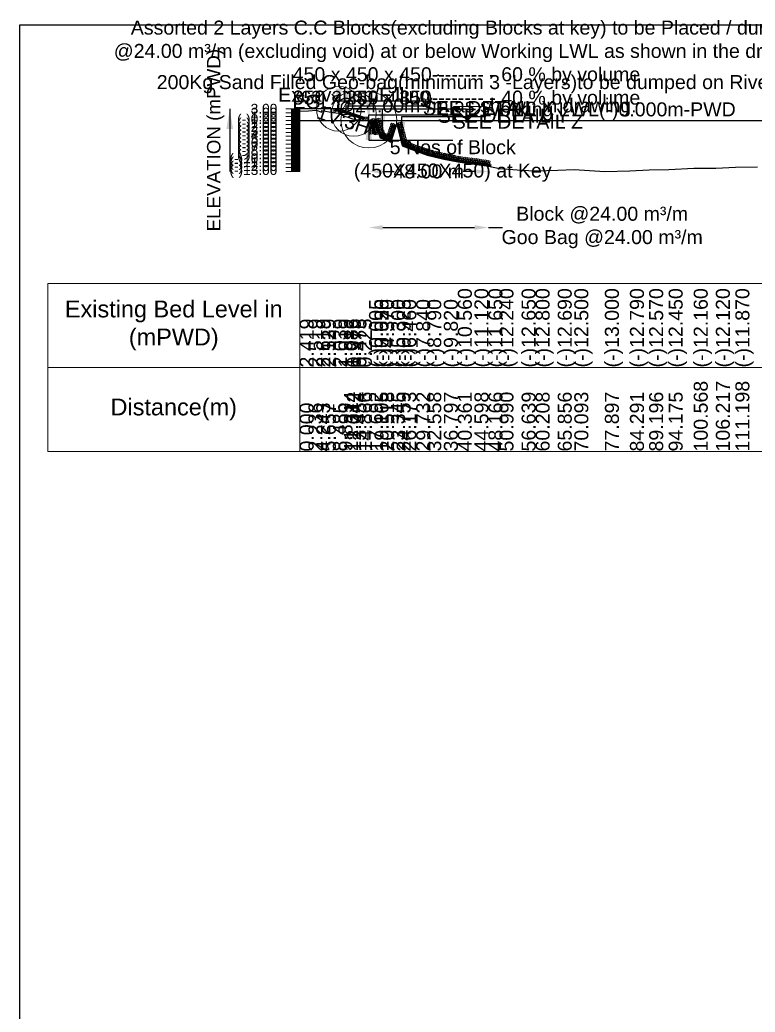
# Model space of a CAD drawing. Header units: inches. Extents: x 89000 to 845000, y -7071 to 18.
# Drawn here: x 190000 to 192628, y -3527 to 18 of the extents above; entities that cross this region are included whole.
import ezdxf

# ---------------------------------------------------------------- set-up
doc = ezdxf.new("R2010")
doc.units = ezdxf.units.IN
doc.header["$LTSCALE"] = 7
doc.header["$MEASUREMENT"] = 0
for name, color, linetype, lineweight in [('Cross section Data Border', 7, 'Continuous', 9), ('Cross Section Labels', 7, 'Continuous', 9), ('Existing_Bed_Level for Xsection', 7, 'Continuous', 25), ('Long Section Labels', 7, 'Continuous', 9)]:
    doc.layers.add(name, color=color, linetype=linetype, lineweight=lineweight)
doc.styles.get("Standard").update_dxf_attribs({"font": 'arial.ttf'})
doc.dimstyles.new('Appron Lebeling Style', dxfattribs={"dimtxt": 50, "dimasz": 50, "dimexe": 0.18, "dimexo": 0.0625, "dimgap": 0.09, "dimtad": 0, "dimtih": 1, "dimtoh": 1, "dimdec": 4, "dimzin": 0, "dimdsep": 46, "dimtxsty": 'Standard', "dimcen": 0.09, "dimse1": 1, "dimse2": 1, "dimadec": 0, "dimazin": 0, "dimtfac": 1, "dimtdec": 4, "dimtofl": 0, "dimtmove": 0, "dimatfit": 3, "dimfxl": 1, "dimtolj": 1, "dimtzin": 0, "dimarcsym": 0})
doc.dimstyles.get("Standard").update_dxf_attribs({"dimtxt": 0.18, "dimasz": 0.18, "dimexe": 0.18, "dimexo": 0.0625, "dimgap": 0.09, "dimtad": 0, "dimtih": 1, "dimtoh": 1, "dimdec": 4, "dimzin": 0, "dimdsep": 46, "dimtxsty": 'Standard', "dimcen": 0.09, "dimadec": 0, "dimazin": 0, "dimtfac": 1, "dimtdec": 4, "dimtofl": 0, "dimtmove": 0, "dimatfit": 3, "dimfxl": 1, "dimtolj": 1, "dimtzin": 0, "dimarcsym": 0})

# ---------------------------------------------------------------- blocks, each defined once
blk = doc.blocks.new('*D7')
at = {"layer": 'Cross Section Labels', "color": 0, "lineweight": -2, "transparency": 16777216}
for p, q in [((191296.8, -524), (191337.4, -524)), ((191625.1, -524), (191584.6, -524))]:
    blk.add_line(p, q, dxfattribs=at)
at = {"layer": 'Cross Section Labels', "color": 0, "transparency": 16777216}
for points in [[(191296.8, -515.7), (191296.8, -532.3), (191246.8, -524)], [(191625.1, -515.7), (191625.1, -532.3), (191675.1, -524)]]:
    blk.add_solid(points, dxfattribs=at)
at = {"layer": 'Defpoints', "color": 0, "transparency": 16777216}
for p in [(191246.8, -342), (191675.1, -505.3), (191675.1, -524)]:
    blk.add_point(p, dxfattribs=at)
at = {"layer": 'Cross Section Labels', "color": 0, "transparency": 16777216, "insert": (191461, -524), "char_height": 50, "attachment_point": 5}
blk.add_mtext('\\A1;48.00 m', dxfattribs=at)
blk = doc.blocks.new('*D8')
at = {"layer": 'Cross Section Labels', "color": 0, "lineweight": -2, "transparency": 16777216}
for p, q in [((191296.8, -724), (191625.1, -724)), ((191675.1, -724), (191725.1, -724))]:
    blk.add_line(p, q, dxfattribs=at)
at = {"layer": 'Cross Section Labels', "color": 0, "transparency": 16777216}
for points in [[(191296.8, -715.7), (191296.8, -732.3), (191246.8, -724)], [(191625.1, -715.7), (191625.1, -732.3), (191675.1, -724)]]:
    blk.add_solid(points, dxfattribs=at)
at = {"layer": 'Defpoints', "color": 0, "transparency": 16777216}
for p in [(191246.8, -342), (191675.1, -505.3), (191675.1, -724)]:
    blk.add_point(p, dxfattribs=at)
at = {"layer": 'Cross Section Labels', "color": 0, "transparency": 16777216, "insert": (192080.8, -724), "char_height": 50, "attachment_point": 5}
blk.add_mtext('\\A1;Block @24.00 m³/m ^JGoo Bag @24.00 m³/m ', dxfattribs=at)

msp = doc.modelspace()

# ---------------------------------------------------------------- linework, layer by layer
msp.add_lwpolyline([(190000, 0), (200000, 0), (200000, -7071), (190000, -7071)], close=True)
at = {"layer": 'Cross section Data Border'}
msp.add_lwpolyline([(190100, -924), (199122.19546, -924), (199122.19546, -1524), (190100, -1524)], close=True, dxfattribs=at)
for points in [[(191000, -924), (191000, -1524)], [(190100, -1224), (199122.19546, -1224)]]:
    msp.add_lwpolyline(points, dxfattribs=at)
at = {"layer": 'Cross Section Labels'}
msp.add_lwpolyline([(191600.02528, -342), (191650.02528, -292), (191550.02528, -292)], close=True, dxfattribs=at)
for centre, radius in [((191139.72528, -300), 80), ((191193.27528, -317.85), 80), ((191246.82528, -339.9), 100)]:
    msp.add_circle(centre, radius, dxfattribs=at)
at = {"layer": 'Existing_Bed_Level for Xsection'}
for points in [[(191246.82528, -300), (191000, -300)], [(191000, -308.134), (191031.30495, -306.734), (191059.39697, -305.334), (191079.19596, -312.054), (191079.19596, -306.594), (191118.79394, -313.454), (191138.59293, -315.134), (191158.39192, -326.796), (191168.58232, -328.35), (191188.35074, -335.35), (191208.12496, -338.85), (191247.68528, -342.07), (191267.46962, -391.7), (191267.46962, -342.35), (191287.25598, -403.18), (191326.83329, -416.2), (191346.62372, -354.95), (191366.41507, -432.44), (191416.24992, -451.76), (191455.80698, -465.06), (191515.15435, -479.48), (191565.05221, -489.84), (191624.37489, -497.68), (191674.3293, -505.1), (191713.86273, -513.36), (191792.94893, -519.1), (191842.91162, -521.2), (191921.98265, -519.66), (191981.29914, -517), (192090.56316, -524), (192180.07627, -521.06), (192248.74977, -517.98), (192318.45516, -516.3), (192407.95739, -512.24), (192487.03463, -511.68), (192556.7723, -508.18), (192635.84474, -507.2)], [(191231.07528, -330.45), (191140.37187, -300.21553), (191139.72528, -300), (191139.04371, -300), (191126.44371, -300)], [(191126.44371, -304.2), (191139.04371, -304.2), (191231.07528, -334.87719)], [(191126.44371, -305.6), (191138.81652, -305.6), (191229.11652, -335.7)], [(191126.44371, -307), (191138.58933, -307), (191227.92528, -336.77865)], [(191000, -342), (199022.19546, -342)]]:
    msp.add_lwpolyline(points, dxfattribs=at)
at = {"layer": 'Long Section Labels'}
for points in [[(191000, -300), (190950, -300)], [(191000, -314), (190950, -314)], [(191000, -303.5), (190970, -303.5)], [(191000, -307), (190970, -307)], [(191000, -310.5), (190970, -310.5)], [(191000, -317.5), (190970, -317.5)], [(191000, -524), (191000, -510), (191000, -496), (191000, -482), (191000, -468), (191000, -454), (191000, -440), (191000, -426), (191000, -412), (191000, -398), (191000, -384), (191000, -370), (191000, -356), (191000, -342), (191000, -328), (191000, -314), (191000, -300)], [(191000, -328), (190950, -328)], [(191000, -342), (190950, -342)], [(191000, -321), (190970, -321)], [(191000, -324.5), (190970, -324.5)], [(191000, -331.5), (190970, -331.5)], [(191000, -335), (190970, -335)], [(191000, -338.5), (190970, -338.5)], [(191000, -345.5), (190970, -345.5)], [(191000, -349), (190970, -349)], [(191000, -352.5), (190970, -352.5)], [(191000, -356), (190950, -356)], [(191000, -370), (190950, -370)], [(191000, -384), (190950, -384)], [(191000, -359.5), (190970, -359.5)], [(191000, -363), (190970, -363)], [(191000, -366.5), (190970, -366.5)], [(191000, -373.5), (190970, -373.5)], [(191000, -377), (190970, -377)], [(191000, -380.5), (190970, -380.5)], [(191000, -387.5), (190970, -387.5)], [(191000, -398), (190950, -398)], [(191000, -412), (190950, -412)], [(191000, -391), (190970, -391)], [(191000, -394.5), (190970, -394.5)], [(191000, -401.5), (190970, -401.5)], [(191000, -405), (190970, -405)], [(191000, -408.5), (190970, -408.5)], [(191000, -415.5), (190970, -415.5)], [(191000, -419), (190970, -419)], [(191000, -422.5), (190970, -422.5)], [(191000, -426), (190950, -426)], [(191000, -440), (190950, -440)], [(191000, -454), (190950, -454)], [(191000, -429.5), (190970, -429.5)], [(191000, -433), (190970, -433)], [(191000, -436.5), (190970, -436.5)], [(191000, -443.5), (190970, -443.5)], [(191000, -447), (190970, -447)], [(191000, -450.5), (190970, -450.5)], [(191000, -457.5), (190970, -457.5)], [(191000, -468), (190950, -468)], [(191000, -482), (190950, -482)], [(191000, -496), (190950, -496)], [(191000, -461), (190970, -461)], [(191000, -464.5), (190970, -464.5)], [(191000, -471.5), (190970, -471.5)], [(191000, -475), (190970, -475)], [(191000, -478.5), (190970, -478.5)], [(191000, -485.5), (190970, -485.5)], [(191000, -489), (190970, -489)], [(191000, -492.5), (190970, -492.5)], [(191000, -510), (190950, -510)], [(191000, -524), (190950, -524)], [(191000, -499.5), (190970, -499.5)], [(191000, -503), (190970, -503)], [(191000, -506.5), (190970, -506.5)], [(191000, -513.5), (190970, -513.5)], [(191000, -517), (190970, -517)], [(191000, -520.5), (190970, -520.5)]]:
    msp.add_lwpolyline(points, dxfattribs=at)
for points in [[(191126.44371, -300), (191122.24371, -300), (191122.24371, -306.3), (191126.44371, -306.3)], [(191126.44371, -306.3), (191122.24371, -306.3), (191122.24371, -312.6), (191126.44371, -312.6)], [(191132.74371, -300), (191126.44371, -300), (191126.44371, -304.2), (191132.74371, -304.2)], [(191139.04371, -300), (191132.74371, -300), (191132.74371, -304.2), (191139.04371, -304.2)], [(191146.34857, -302.20777), (191140.37187, -300.21553), (191139.04371, -304.2), (191145.02042, -306.19223)], [(191152.32528, -304.2), (191146.34857, -302.20777), (191145.02042, -306.19223), (191150.99712, -308.18447)], [(191158.30198, -306.19223), (191152.32528, -304.2), (191150.99712, -308.18447), (191156.97383, -310.1767)], [(191164.27869, -308.18447), (191158.30198, -306.19223), (191156.97383, -310.1767), (191162.95053, -312.16894)], [(191170.25539, -310.1767), (191164.27869, -308.18447), (191162.95053, -312.16894), (191168.92723, -314.16117)], [(191176.2321, -312.16894), (191170.25539, -310.1767), (191168.92723, -314.16117), (191174.90394, -316.15341)], [(191182.2088, -314.16117), (191176.2321, -312.16894), (191174.90394, -316.15341), (191180.88064, -318.14564)], [(191188.18551, -316.15341), (191182.2088, -314.16117), (191180.88064, -318.14564), (191186.85735, -320.13788)], [(191194.16221, -318.14564), (191188.18551, -316.15341), (191186.85735, -320.13788), (191192.83405, -322.13011)], [(191200.13892, -320.13788), (191194.16221, -318.14564), (191192.83405, -322.13011), (191198.81076, -324.12235)], [(191206.11562, -322.13011), (191200.13892, -320.13788), (191198.81076, -324.12235), (191204.78746, -326.11458)], [(191212.09232, -324.12235), (191206.11562, -322.13011), (191204.78746, -326.11458), (191210.76417, -328.10682)], [(191218.06903, -326.11458), (191212.09232, -324.12235), (191210.76417, -328.10682), (191216.74087, -330.09905)], [(191224.04573, -328.10682), (191218.06903, -326.11458), (191216.74087, -330.09905), (191222.71758, -332.09129)], [(191230.02244, -330.09905), (191224.04573, -328.10682), (191222.71758, -332.09129), (191228.69428, -334.08352)], [(191234.22528, -335.7), (191227.92528, -335.7), (191227.92528, -342), (191234.22528, -342)], [(191237.37528, -329.4), (191231.07528, -329.4), (191231.07528, -335.7), (191237.37528, -335.7)], [(191240.52528, -335.7), (191234.22528, -335.7), (191234.22528, -342), (191240.52528, -342)], [(191243.67528, -329.4), (191237.37528, -329.4), (191237.37528, -335.7), (191243.67528, -335.7)], [(191246.82528, -335.7), (191240.52528, -335.7), (191240.52528, -342), (191246.82528, -342)], [(191249.72407, -344.03862), (191246.57734, -349.49646), (191252.03518, -352.64319), (191255.18191, -347.18535)], [(191249.72407, -350.33862), (191246.57734, -355.79646), (191252.03518, -358.94319), (191255.18191, -353.48535)], [(191253.32123, -346.11429), (191254.95301, -352.1993), (191261.03802, -350.56752), (191259.40624, -344.48251)], [(191253.32123, -352.41429), (191254.95301, -358.4993), (191261.03802, -356.86752), (191259.40624, -350.78251)], [(191262.49935, -341.02376), (191258.7303, -335.97557), (191253.6821, -339.74462), (191257.45115, -344.79281)], [(191264.83223, -346.87591), (191261.06318, -341.82772), (191256.01498, -345.59677), (191259.78404, -350.64496)], [(191267.16511, -352.72806), (191263.39606, -347.67987), (191258.34787, -351.44892), (191262.11692, -356.49711)], [(191266.60942, -341.61986), (191267.51142, -335.38476), (191261.27633, -334.48276), (191260.37432, -340.71785)], [(191269.49799, -358.58021), (191265.72894, -353.53202), (191260.68075, -357.30107), (191264.4498, -362.34926)], [(191268.9423, -347.47201), (191269.84431, -341.23691), (191263.60921, -340.33491), (191262.70721, -346.57)], [(191271.27518, -353.32416), (191272.17719, -347.08906), (191265.9421, -346.18706), (191265.04009, -352.42215)], [(191273.60806, -359.17631), (191274.51007, -352.94121), (191268.27498, -352.03921), (191267.37297, -358.2743)], [(191281.7085, -340.38496), (191278.27452, -335.10312), (191272.99268, -338.53709), (191276.42666, -343.81893)], [(191283.65722, -346.37599), (191280.22324, -341.09415), (191274.9414, -344.52812), (191278.37538, -349.80996)], [(191285.60594, -352.36702), (191282.17196, -347.08518), (191276.89013, -350.51916), (191280.3241, -355.801)], [(191287.55466, -358.35806), (191284.12069, -353.07622), (191278.83885, -356.51019), (191282.27282, -361.79203)], [(191285.7713, -341.24616), (191287.07548, -335.08263), (191280.91195, -333.77844), (191279.60777, -339.94197)], [(191287.72002, -347.23719), (191289.0242, -341.07366), (191282.86067, -339.76948), (191281.55649, -345.93301)], [(191289.66874, -353.22823), (191290.97292, -347.0647), (191284.80939, -345.76051), (191283.50521, -351.92404)], [(191291.61746, -359.21926), (191292.92164, -353.05573), (191286.75811, -351.75155), (191285.45393, -357.91508)], [(191328.09397, -351.0977), (191324.67035, -356.38625), (191329.9589, -359.80988), (191333.38253, -354.52132)], [(191335.24447, -352.9416), (191330.5721, -357.16758), (191334.79809, -361.83995), (191339.47045, -357.61396)], [(191358.87945, -356.68357), (191360.5777, -350.61679), (191354.51091, -348.91853), (191352.81266, -354.98532)], [(191365.9114, -354.42943), (191365.98662, -348.12988), (191359.68707, -348.05466), (191359.61185, -354.35421)], [(191367.47041, -360.53349), (191367.54563, -354.23394), (191361.24608, -354.15871), (191361.17085, -360.45826)], [(191249.72407, -356.63862), (191246.57734, -362.09646), (191252.03518, -365.24319), (191255.18191, -359.78535)], [(191249.72407, -362.93862), (191246.57734, -368.39646), (191252.03518, -371.54319), (191255.18191, -366.08535)], [(191249.72407, -369.23862), (191246.57734, -374.69646), (191252.03518, -377.84319), (191255.18191, -372.38535)], [(191249.72407, -375.53862), (191246.57734, -380.99646), (191252.03518, -384.14319), (191255.18191, -378.68535)], [(191249.72407, -381.83862), (191246.57734, -387.29646), (191252.03518, -390.44319), (191255.18191, -384.98535)], [(191253.32123, -358.71429), (191254.95301, -364.7993), (191261.03802, -363.16752), (191259.40624, -357.08251)], [(191253.32123, -365.01429), (191254.95301, -371.0993), (191261.03802, -369.46752), (191259.40624, -363.38251)], [(191253.32123, -371.31429), (191254.95301, -377.3993), (191261.03802, -375.76752), (191259.40624, -369.68251)], [(191253.32123, -377.61429), (191254.95301, -383.6993), (191261.03802, -382.06752), (191259.40624, -375.98251)], [(191253.32123, -383.91429), (191254.95301, -389.9993), (191261.03802, -388.36752), (191259.40624, -382.28251)], [(191271.83087, -364.43236), (191268.06182, -359.38417), (191263.01363, -363.15322), (191266.78268, -368.20141)], [(191274.16376, -370.28451), (191270.3947, -365.23632), (191265.34651, -369.00537), (191269.11556, -374.05356)], [(191276.49664, -376.13666), (191272.72759, -371.08847), (191267.67939, -374.85752), (191271.44845, -379.90571)], [(191275.94095, -365.02846), (191276.84295, -358.79336), (191270.60786, -357.89136), (191269.70585, -364.12645)], [(191278.82952, -381.98881), (191275.06047, -376.94062), (191270.01228, -380.70967), (191273.78133, -385.75786)], [(191278.27383, -370.88061), (191279.17583, -364.64551), (191272.94074, -363.74351), (191272.03873, -369.9786)], [(191281.1624, -387.84096), (191277.39335, -382.79277), (191272.34516, -386.56182), (191276.11421, -391.61001)], [(191280.60671, -376.73276), (191281.50872, -370.49766), (191275.27362, -369.59566), (191274.37162, -375.83075)], [(191282.93959, -382.58491), (191283.8416, -376.34981), (191277.60651, -375.44781), (191276.7045, -381.6829)], [(191285.27247, -388.43706), (191286.17448, -382.20196), (191279.93939, -381.29996), (191279.03738, -387.53505)], [(191289.50338, -364.34909), (191286.06941, -359.06725), (191280.78757, -362.50123), (191284.22154, -367.78306)], [(191291.4521, -370.34012), (191288.01813, -365.05829), (191282.73629, -368.49226), (191286.17026, -373.7741)], [(191293.40083, -376.33116), (191289.96685, -371.04932), (191284.68501, -374.48329), (191288.11899, -379.76513)], [(191295.34955, -382.32219), (191291.91557, -377.04035), (191286.63373, -380.47433), (191290.06771, -385.75617)], [(191293.56618, -365.21029), (191294.87037, -359.04676), (191288.70684, -357.74258), (191287.40265, -363.90611)], [(191297.29827, -388.31322), (191293.86429, -383.03139), (191288.58246, -386.46536), (191292.01643, -391.7472)], [(191295.5149, -371.20133), (191296.81909, -365.0378), (191290.65556, -363.73361), (191289.35137, -369.89714)], [(191297.31876, -397.11418), (191298.62294, -390.95065), (191292.45941, -389.64647), (191291.15523, -395.81)], [(191297.46363, -377.19236), (191298.76781, -371.02883), (191292.60428, -369.72465), (191291.3001, -375.88818)], [(191299.41235, -383.18339), (191300.71653, -377.01986), (191294.553, -375.71568), (191293.24882, -381.87921)], [(191302.16078, -388.27465), (191296.89045, -384.82302), (191293.43883, -390.09334), (191298.70915, -393.54497)], [(191302.24229, -388.421), (191301.91183, -382.12967), (191295.6205, -382.46014), (191295.95096, -388.75147)], [(191304.19101, -394.41204), (191303.86055, -388.12071), (191297.56922, -388.45117), (191297.89969, -394.7425)], [(191308.14526, -390.2434), (191302.87494, -386.79178), (191299.42331, -392.0621), (191304.69363, -395.51372)], [(191314.12974, -392.21215), (191308.85942, -388.76053), (191305.40779, -394.03085), (191310.67811, -397.48247)], [(191316.47206, -387.06673), (191313.04843, -392.35528), (191318.33699, -395.77891), (191321.76061, -390.49035)], [(191318.40904, -381.07189), (191314.98542, -386.36044), (191320.27397, -389.78407), (191323.6976, -384.49551)], [(191320.34603, -375.07705), (191316.92241, -380.36561), (191322.21096, -383.78923), (191325.63458, -378.50068)], [(191322.28302, -369.08221), (191318.85939, -374.37077), (191324.14794, -377.79439), (191327.57157, -372.50584)], [(191323.62255, -388.91063), (191318.95018, -393.13661), (191323.17617, -397.80898), (191327.84854, -393.58299)], [(191324.22, -363.08738), (191320.79638, -368.37593), (191326.08493, -371.79955), (191329.50855, -366.511)], [(191325.55954, -382.91579), (191320.88717, -387.14177), (191325.11316, -391.81414), (191329.78552, -387.58816)], [(191326.15699, -357.09254), (191322.73336, -362.38109), (191328.02192, -365.80472), (191331.44554, -360.51616)], [(191327.49652, -376.92095), (191322.82415, -381.14694), (191327.05014, -385.81931), (191331.72251, -381.59332)], [(191329.43351, -370.92611), (191324.76114, -375.1521), (191328.98713, -379.82447), (191333.6595, -375.59848)], [(191331.37049, -364.93127), (191326.69813, -369.15726), (191330.92411, -373.82963), (191335.59648, -369.60364)], [(191333.30748, -358.93643), (191328.63511, -363.16242), (191332.8611, -367.83479), (191337.53347, -363.6088)], [(191360.43845, -362.78763), (191362.13671, -356.72084), (191356.06992, -355.02259), (191354.37166, -361.08937)], [(191361.99746, -368.89169), (191363.69572, -362.8249), (191357.62893, -361.12664), (191355.93067, -367.19343)], [(191363.55647, -374.99574), (191365.25472, -368.92895), (191359.18793, -367.2307), (191357.48968, -373.29749)], [(191365.11548, -381.0998), (191366.81373, -375.03301), (191360.74694, -373.33475), (191359.04869, -379.40154)], [(191366.67448, -387.20385), (191368.37274, -381.13706), (191362.30595, -379.43881), (191360.60769, -385.5056)], [(191368.23349, -393.30791), (191369.93175, -387.24112), (191363.86496, -385.54286), (191362.1667, -391.60965)], [(191369.02941, -366.63754), (191369.10464, -360.33799), (191362.80509, -360.26277), (191362.72986, -366.56232)], [(191370.58842, -372.7416), (191370.66364, -366.44205), (191364.36409, -366.36682), (191364.28887, -372.66638)], [(191372.14743, -378.84565), (191372.22265, -372.5461), (191365.9231, -372.47088), (191365.84788, -378.77043)], [(191373.70644, -384.94971), (191373.78166, -378.65016), (191367.48211, -378.57494), (191367.40689, -384.87449)], [(191375.26544, -391.05377), (191375.34067, -384.75421), (191369.04112, -384.67899), (191368.96589, -390.97854)], [(191300.27898, -395.41526), (191296.07783, -390.72054), (191291.38312, -394.92169), (191295.58427, -399.61641)], [(191299.26748, -403.10522), (191300.57166, -396.94169), (191294.40813, -395.6375), (191293.10395, -401.80103)], [(191306.26346, -397.38401), (191302.06232, -392.6893), (191297.3676, -396.89045), (191301.56875, -401.58516)], [(191306.13974, -400.40307), (191305.80927, -394.11174), (191299.51794, -394.44221), (191299.84841, -400.73353)], [(191312.24794, -399.35277), (191308.0468, -394.65805), (191303.35208, -398.8592), (191307.55323, -403.55391)], [(191310.6611, -405.05124), (191307.23748, -410.3398), (191312.52603, -413.76342), (191315.94965, -408.47487)], [(191312.59809, -399.05641), (191309.17446, -404.34496), (191314.46301, -407.76858), (191317.88664, -402.48003)], [(191318.23242, -401.32152), (191314.03128, -396.6268), (191309.33656, -400.82795), (191313.53771, -405.52267)], [(191314.53507, -393.06157), (191311.11145, -398.35012), (191316.4, -401.77374), (191319.82362, -396.48519)], [(191320.11422, -394.18091), (191314.8439, -390.72928), (191311.39227, -395.9996), (191316.66259, -399.45123)], [(191317.81159, -406.89514), (191313.13922, -411.12113), (191317.36521, -415.7935), (191322.03758, -411.56751)], [(191319.74858, -400.9003), (191315.07621, -405.12629), (191319.3022, -409.79866), (191323.97457, -405.57267)], [(191324.21691, -403.29027), (191320.01576, -398.59556), (191315.32104, -402.7967), (191319.52219, -407.49142)], [(191321.68556, -394.90546), (191317.0132, -399.13145), (191321.23918, -403.80382), (191325.91155, -399.57783)], [(191326.0987, -396.14966), (191320.82838, -392.69803), (191317.37675, -397.96836), (191322.64708, -401.41998)], [(191330.20139, -405.25902), (191326.00024, -400.56431), (191321.30552, -404.76546), (191325.50667, -409.46017)], [(191332.08318, -398.11841), (191326.81286, -394.66679), (191323.36123, -399.93711), (191328.63156, -403.38873)], [(191369.7925, -399.41196), (191371.49075, -393.34517), (191365.42397, -391.64692), (191363.72571, -397.71371)], [(191371.35151, -405.51602), (191373.04976, -399.44923), (191366.98297, -397.75098), (191365.28472, -403.81776)], [(191372.91051, -411.62008), (191374.60877, -405.55329), (191368.54198, -403.85503), (191366.84373, -409.92182)], [(191376.73863, -424.16667), (191372.78726, -419.25987), (191367.88046, -423.21124), (191371.83183, -428.11804)], [(191374.46952, -417.72413), (191376.16778, -411.65734), (191370.10099, -409.95909), (191368.40273, -416.02588)], [(191376.02853, -423.82819), (191377.72678, -417.7614), (191371.66, -416.06314), (191369.96174, -422.12993)], [(191378.98914, -417.13356), (191373.90541, -413.41258), (191370.18443, -418.49631), (191375.26817, -422.21729)], [(191376.82445, -397.15782), (191376.89968, -390.85827), (191370.60012, -390.78305), (191370.5249, -397.0826)], [(191377.58754, -429.93224), (191379.28579, -423.86545), (191373.219, -422.1672), (191371.52075, -428.23399)], [(191378.38346, -403.26188), (191378.45868, -396.96233), (191372.15913, -396.8871), (191372.08391, -403.18665)], [(191379.94247, -409.36593), (191380.01769, -403.06638), (191373.71814, -402.99116), (191373.64292, -409.29071)], [(191382.61265, -426.44392), (191378.66128, -421.53712), (191373.75448, -425.48849), (191377.70586, -430.39529)], [(191381.50147, -415.46999), (191381.5767, -409.17044), (191375.27715, -409.09521), (191375.20192, -415.39476)], [(191384.86317, -419.4108), (191379.77944, -415.68982), (191376.05846, -420.77355), (191381.14219, -424.49453)], [(191383.06048, -421.57404), (191383.13571, -415.27449), (191376.83615, -415.19927), (191376.76093, -421.49882)], [(191384.61949, -427.6781), (191384.69471, -421.37855), (191378.39516, -421.30332), (191378.31994, -427.60288)], [(191388.48668, -428.72116), (191384.53531, -423.81436), (191379.62851, -427.76573), (191383.57988, -432.67253)], [(191390.73719, -421.68805), (191385.65346, -417.96707), (191381.93248, -423.0508), (191387.01621, -426.77178)], [(191396.61122, -423.96529), (191391.52748, -420.24431), (191387.80651, -425.32804), (191392.89024, -429.04902)], [(191402.48524, -426.24253), (191397.40151, -422.52156), (191393.68053, -427.60529), (191398.76426, -431.32627)], [(191408.35926, -428.51978), (191403.27553, -424.7988), (191399.55455, -429.88253), (191404.63829, -433.60351)], [(191394.3607, -430.9984), (191390.40933, -426.09161), (191385.50253, -430.04298), (191389.4539, -434.94978)], [(191400.23473, -433.27565), (191396.28335, -428.36885), (191391.37656, -432.32022), (191395.32793, -437.22702)], [(191406.10875, -435.55289), (191402.15738, -430.64609), (191397.25058, -434.59747), (191401.20195, -439.50426)], [(191411.98277, -437.83014), (191408.0314, -432.92334), (191403.1246, -436.87471), (191407.07598, -441.78151)], [(191414.23329, -430.79702), (191409.14956, -427.07604), (191405.42858, -432.15978), (191410.51231, -435.88075)], [(191417.8568, -440.10738), (191413.90543, -435.20058), (191408.99863, -439.15195), (191412.95, -444.05875)], [(191420.10731, -433.07427), (191415.02358, -429.35329), (191411.3026, -434.43702), (191416.38633, -438.158)], [(191423.73082, -442.38463), (191419.77945, -437.47783), (191414.87265, -441.4292), (191418.82402, -446.336)], [(191425.98134, -435.35151), (191420.89761, -431.63053), (191417.17663, -436.71426), (191422.26036, -440.43524)], [(191429.26823, -444.06188), (191425.09781, -439.33985), (191420.37578, -443.51028), (191424.5462, -448.23231)], [(191431.19658, -436.9337), (191425.94889, -433.44776), (191422.46295, -438.69545), (191427.71064, -442.18139)], [(191435.23974, -446.06964), (191431.06931, -441.34761), (191426.34729, -445.51804), (191430.51771, -450.24007)], [(191437.16809, -438.94146), (191431.9204, -435.45552), (191428.43446, -440.70321), (191433.68215, -444.18915)], [(191441.21125, -448.0774), (191437.04082, -443.35537), (191432.31879, -447.5258), (191436.48922, -452.24783)], [(191443.13959, -440.94922), (191437.89191, -437.46328), (191434.40597, -442.71097), (191439.65365, -446.19691)], [(191447.18276, -450.08516), (191443.01233, -445.36313), (191438.2903, -449.53356), (191442.46073, -454.25559)], [(191449.1111, -442.95698), (191443.86341, -439.47104), (191440.37747, -444.71873), (191445.62516, -448.20466)], [(191453.15426, -452.09292), (191448.98384, -447.37089), (191444.26181, -451.54132), (191448.43223, -456.26335)], [(191455.08261, -444.96474), (191449.83492, -441.4788), (191446.34898, -446.72648), (191451.59667, -450.21242)], [(191459.12577, -454.10068), (191454.95534, -449.37865), (191450.23332, -453.54908), (191454.40374, -458.2711)], [(191461.05412, -446.9725), (191455.80643, -443.48656), (191452.32049, -448.73424), (191457.56818, -452.22018)], [(191464.29414, -455.34361), (191459.73356, -450.99721), (191455.38716, -455.55778), (191459.94774, -459.90418)], [(191465.60314, -448.07615), (191460.07545, -445.05379), (191457.0531, -450.58148), (191462.58079, -453.60384)], [(191470.41602, -456.83108), (191465.85544, -452.48468), (191461.50905, -457.04525), (191466.06962, -461.39165)], [(191471.72503, -449.56362), (191466.19733, -446.54126), (191463.17498, -452.06895), (191468.70267, -455.09131)], [(191476.5379, -458.31855), (191471.97733, -453.97215), (191467.63093, -458.53272), (191472.1915, -462.87912)], [(191477.84691, -451.05109), (191472.31922, -448.02873), (191469.29686, -453.55642), (191474.82455, -456.57878)], [(191482.65978, -459.80602), (191478.09921, -455.45962), (191473.75281, -460.0202), (191478.31338, -464.36659)], [(191483.96879, -452.53856), (191478.4411, -449.5162), (191475.41874, -455.0439), (191480.94643, -458.06625)], [(191488.78166, -461.29349), (191484.22109, -456.9471), (191479.87469, -461.50767), (191484.43526, -465.85407)], [(191490.09067, -454.02603), (191484.56298, -451.00368), (191481.54062, -456.53137), (191487.06831, -459.55372)], [(191494.90354, -462.78097), (191490.34297, -458.43457), (191485.99657, -462.99514), (191490.55714, -467.34154)], [(191496.21255, -455.5135), (191490.68486, -452.49115), (191487.6625, -458.01884), (191493.19019, -461.04119)], [(191501.02542, -464.26844), (191496.46485, -459.92204), (191492.11845, -464.48261), (191496.67902, -468.82901)], [(191502.33443, -457.00098), (191496.80674, -453.97862), (191493.78438, -459.50631), (191499.31208, -462.52867)], [(191508.45631, -458.48845), (191502.92862, -455.46609), (191499.90627, -460.99378), (191505.43396, -464.01614)], [(191514.57819, -459.97592), (191509.0505, -456.95356), (191506.02815, -462.48125), (191511.55584, -465.50361)], [(191520.70007, -461.46339), (191515.17238, -458.44103), (191512.15003, -463.96873), (191517.67772, -466.99108)], [(191526.25939, -462.56777), (191520.63317, -459.73305), (191517.79845, -465.35927), (191523.42467, -468.19399)], [(191507.1473, -465.75591), (191502.58673, -461.40951), (191498.24033, -465.97008), (191502.8009, -470.31648)], [(191513.26918, -467.24338), (191508.70861, -462.89698), (191504.36221, -467.45755), (191508.92279, -471.80395)], [(191519.39107, -468.73085), (191514.83049, -464.38445), (191510.48409, -468.94503), (191515.04467, -473.29142)], [(191525.19557, -469.87515), (191520.49138, -465.68461), (191516.30084, -470.38879), (191521.00502, -474.57933)], [(191531.36401, -471.15587), (191526.65983, -466.96533), (191522.46929, -471.66951), (191527.17347, -475.86005)], [(191532.42784, -463.84849), (191526.80162, -461.01377), (191523.9669, -466.63999), (191529.59312, -469.47471)], [(191537.53246, -472.43659), (191532.82828, -468.24604), (191528.63774, -472.95023), (191533.34192, -477.14077)], [(191538.59629, -465.12921), (191532.97007, -462.29449), (191530.13535, -467.92071), (191535.76157, -470.75543)], [(191543.70091, -473.71731), (191538.99673, -469.52676), (191534.80618, -474.23095), (191539.51037, -478.42149)], [(191544.76474, -466.40993), (191539.13852, -463.57521), (191536.3038, -469.20143), (191541.93002, -472.03615)], [(191549.86936, -474.99802), (191545.16518, -470.80748), (191540.97463, -475.51167), (191545.67882, -479.70221)], [(191550.93319, -467.69065), (191545.30697, -464.85593), (191542.47225, -470.48215), (191548.09847, -473.31687)], [(191556.03781, -476.27874), (191551.33363, -472.0882), (191547.14308, -476.79238), (191551.84727, -480.98293)], [(191557.10164, -468.97136), (191551.47541, -466.13664), (191548.64069, -471.76287), (191554.26692, -474.59759)], [(191562.20626, -477.55946), (191557.50207, -473.36892), (191553.31153, -478.0731), (191558.01572, -482.26365)], [(191563.27008, -470.25208), (191557.64386, -467.41736), (191554.80914, -473.04358), (191560.43536, -475.8783)], [(191568.37471, -478.84018), (191563.67052, -474.64964), (191559.47998, -479.35382), (191564.18416, -483.54436)], [(191569.43853, -471.5328), (191563.81231, -468.69808), (191560.97759, -474.3243), (191566.60381, -477.15902)], [(191573.80571, -479.45177), (191568.80719, -475.61708), (191564.9725, -480.6156), (191569.97102, -484.45029)], [(191574.33139, -472.0861), (191568.51263, -469.67113), (191566.09766, -475.48989), (191571.91642, -477.90485)], [(191580.0514, -480.27719), (191575.05288, -476.4425), (191571.21819, -481.44102), (191576.21671, -485.27571)], [(191580.57708, -472.91152), (191574.75832, -470.49655), (191572.34336, -476.31531), (191578.16211, -478.73028)], [(191586.29709, -481.10262), (191581.29858, -477.26793), (191577.46389, -482.26644), (191582.4624, -486.10113)], [(191586.82277, -473.73694), (191581.00402, -471.32197), (191578.58905, -477.14073), (191584.40781, -479.5557)], [(191592.54278, -481.92804), (191587.54427, -478.09335), (191583.70958, -483.09186), (191588.70809, -486.92655)], [(191593.06847, -474.56236), (191587.24971, -472.14739), (191584.83474, -477.96615), (191590.6535, -480.38112)], [(191598.78848, -482.75346), (191593.78996, -478.91877), (191589.95527, -483.91728), (191594.95379, -487.75197)], [(191599.31416, -475.38778), (191593.4954, -472.97282), (191591.08043, -478.79157), (191596.89919, -481.20654)], [(191605.03417, -483.57888), (191600.03566, -479.74419), (191596.20097, -484.74271), (191601.19948, -488.5774)], [(191605.55985, -476.21321), (191599.7411, -473.79824), (191597.32613, -479.617), (191603.14488, -482.03196)], [(191611.27986, -484.4043), (191606.28135, -480.56961), (191602.44666, -485.56813), (191607.44517, -489.40282)], [(191611.80554, -477.03863), (191605.98679, -474.62366), (191603.57182, -480.44242), (191609.39058, -482.85738)], [(191617.52556, -485.22973), (191612.52704, -481.39503), (191608.69235, -486.39355), (191613.69087, -490.22824)], [(191618.05124, -477.86405), (191612.23248, -475.44908), (191609.81751, -481.26784), (191615.63627, -483.68281)], [(191623.77125, -486.05515), (191618.77273, -482.22046), (191614.93804, -487.21897), (191619.93656, -491.05366)], [(191624.29693, -478.68947), (191618.47817, -476.2745), (191616.06321, -482.09326), (191621.88196, -484.50823)], [(191630.01694, -486.88057), (191625.01843, -483.04588), (191621.18374, -488.04439), (191626.18225, -491.87908)], [(191630.54262, -479.51489), (191624.72387, -477.09993), (191622.3089, -482.91868), (191628.12766, -485.33365)], [(191636.42128, -487.89819), (191631.48499, -483.98372), (191627.57052, -488.92001), (191632.50681, -492.83448)], [(191637.06518, -480.54191), (191631.28596, -478.0338), (191628.77786, -483.81303), (191634.55708, -486.32113)], [(191642.65291, -488.82381), (191637.71662, -484.90934), (191633.80215, -489.84562), (191638.73844, -493.76009)], [(191643.29681, -481.46752), (191637.51759, -478.95942), (191635.00949, -484.73864), (191640.78871, -487.24675)], [(191648.88454, -489.74942), (191643.94826, -485.83495), (191640.03379, -490.77124), (191644.97007, -494.68571)], [(191649.52844, -482.39314), (191643.74922, -479.88504), (191641.24112, -485.66426), (191647.02034, -488.17236)], [(191655.11617, -490.67504), (191650.17989, -486.76057), (191646.26542, -491.69686), (191651.2017, -495.61133)], [(191655.76008, -483.31876), (191649.98085, -480.81066), (191647.47275, -486.58988), (191653.25197, -489.09798)], [(191661.3478, -491.60066), (191656.41152, -487.68619), (191652.49705, -492.62248), (191657.43334, -496.53695)], [(191661.99171, -484.24438), (191656.21248, -481.73627), (191653.70438, -487.5155), (191659.48361, -490.0236)], [(191667.57944, -492.52628), (191662.64315, -488.61181), (191658.72868, -493.5481), (191663.66497, -497.46257)], [(191668.22334, -485.17), (191662.44412, -482.66189), (191659.93601, -488.44112), (191665.71524, -490.94922)], [(191673.81107, -493.4519), (191668.87478, -489.53743), (191664.96031, -494.47371), (191669.8966, -498.38818)], [(191674.45497, -486.09561), (191668.67575, -483.58751), (191666.16764, -489.36673), (191671.94687, -491.87484)], [(191680.0427, -494.37751), (191675.10641, -490.46305), (191671.19194, -495.39933), (191676.12823, -499.3138)], [(191680.6866, -487.02123), (191674.90738, -484.51313), (191672.39928, -490.29235), (191678.1785, -492.80046)]]:
    msp.add_lwpolyline(points, close=True, dxfattribs=at)
for centre, major_axis in [((191250.19647, -345.15582), (1.7253, -4.32799)), ((191252.40729, -344.27451), (1.7253, -4.32799)), ((191253.64707, -353.8118), (1.7253, -4.32799)), ((191254.6181, -343.3932), (1.7253, -4.32799)), ((191255.85788, -352.93049), (1.7253, -4.32799)), ((191258.06869, -352.04918), (1.7253, -4.32799)), ((191261.51962, -348.14771), (0, 4.6592)), ((191261.51962, -357.46611), (0, 4.6592)), ((191263.89962, -348.14771), (0, 4.6592)), ((191263.89962, -357.46611), (0, 4.6592)), ((191266.27962, -348.14771), (0, 4.6592)), ((191266.27962, -357.46611), (0, 4.6592)), ((191269.69029, -345.32994), (1.44119, -4.4307)), ((191271.95357, -344.59376), (1.44119, -4.4307)), ((191272.57266, -354.19134), (1.44119, -4.4307)), ((191274.21685, -343.85757), (1.44119, -4.4307)), ((191274.83594, -353.45516), (1.44119, -4.4307)), ((191277.09922, -352.71898), (1.44119, -4.4307)), ((191348.08677, -355.86954), (1.15297, -4.51429)), ((191350.39275, -355.28058), (1.15297, -4.51429)), ((191352.69872, -354.69162), (1.15297, -4.51429)), ((191257.09766, -362.46778), (1.7253, -4.32799)), ((191259.30847, -361.58647), (1.7253, -4.32799)), ((191260.54825, -371.12376), (1.7253, -4.32799)), ((191261.51928, -360.70516), (1.7253, -4.32799)), ((191261.51962, -366.78451), (0, 4.6592)), ((191261.51962, -376.10291), (0, 4.6592)), ((191261.51962, -385.42131), (0, 4.6592)), ((191262.75906, -370.24245), (1.7253, -4.32799)), ((191263.99884, -379.77974), (1.7253, -4.32799)), ((191264.96987, -369.36114), (1.7253, -4.32799)), ((191263.89962, -366.78451), (0, 4.6592)), ((191263.89962, -376.10291), (0, 4.6592)), ((191263.89962, -385.42131), (0, 4.6592)), ((191266.20965, -378.89843), (1.7253, -4.32799)), ((191266.27962, -366.78451), (0, 4.6592)), ((191266.27962, -376.10291), (0, 4.6592)), ((191266.27962, -385.42131), (0, 4.6592)), ((191267.44943, -388.43572), (1.7253, -4.32799)), ((191268.42046, -378.01712), (1.7253, -4.32799)), ((191269.66024, -387.55441), (1.7253, -4.32799)), ((191271.87106, -386.6731), (1.7253, -4.32799)), ((191275.45504, -363.05275), (1.44119, -4.4307)), ((191277.71832, -362.31656), (1.44119, -4.4307)), ((191278.33742, -371.91415), (1.44119, -4.4307)), ((191279.9816, -361.58038), (1.44119, -4.4307)), ((191280.6007, -371.17797), (1.44119, -4.4307)), ((191281.21979, -380.77556), (1.44119, -4.4307)), ((191282.86397, -370.44179), (1.44119, -4.4307)), ((191283.48307, -380.03937), (1.44119, -4.4307)), ((191284.10217, -389.63696), (1.44119, -4.4307)), ((191285.74635, -379.30319), (1.44119, -4.4307)), ((191286.36545, -388.90078), (1.44119, -4.4307)), ((191288.62873, -388.16459), (1.44119, -4.4307)), ((191329.8871, -387.39646), (1.43251, 4.43352)), ((191332.15181, -388.12821), (1.43251, 4.43352)), ((191332.75211, -378.52942), (1.43251, 4.43352)), ((191334.41653, -388.85996), (1.43251, 4.43352)), ((191335.01683, -379.26117), (1.43251, 4.43352)), ((191335.61713, -369.66239), (1.43251, 4.43352)), ((191337.28155, -379.99292), (1.43251, 4.43352)), ((191337.88185, -370.39414), (1.43251, 4.43352)), ((191338.48215, -360.79536), (1.43251, 4.43352)), ((191340.14656, -371.12589), (1.43251, 4.43352)), ((191340.74686, -361.52711), (1.43251, 4.43352)), ((191343.01158, -362.25886), (1.43251, 4.43352)), ((191350.39272, -364.89812), (1.15297, -4.51429)), ((191352.69866, -373.92669), (1.15297, -4.51429)), ((191352.69869, -364.30916), (1.15297, -4.51429)), ((191355.00461, -382.95527), (1.15297, -4.51429)), ((191355.00464, -373.33773), (1.15297, -4.51429)), ((191355.00467, -363.7202), (1.15297, -4.51429)), ((191357.31055, -391.98385), (1.15297, -4.51429)), ((191357.31058, -382.36631), (1.15297, -4.51429)), ((191357.31061, -372.74878), (1.15297, -4.51429)), ((191359.61653, -391.39489), (1.15297, -4.51429)), ((191359.61656, -381.77735), (1.15297, -4.51429)), ((191361.92251, -390.80593), (1.15297, -4.51429)), ((191286.98454, -398.49837), (1.44119, -4.4307)), ((191289.24782, -397.76218), (1.44119, -4.4307)), ((191292.17075, -403.5441), (4.42586, -1.456)), ((191292.9145, -401.2833), (4.42586, -1.456)), ((191293.65825, -399.02249), (4.42586, -1.456)), ((191291.5111, -397.026), (1.44119, -4.4307)), ((191301.02246, -406.45611), (4.42586, -1.456)), ((191301.76621, -404.1953), (4.42586, -1.456)), ((191302.50996, -401.9345), (4.42586, -1.456)), ((191309.87417, -409.36811), (4.42586, -1.456)), ((191310.61792, -407.10731), (4.42586, -1.456)), ((191311.36167, -404.8465), (4.42586, -1.456)), ((191318.72588, -412.28011), (4.42586, -1.456)), ((191319.46963, -410.01931), (4.42586, -1.456)), ((191320.21339, -407.75851), (4.42586, -1.456)), ((191321.29204, -413.99755), (1.43251, 4.43352)), ((191323.55676, -414.7293), (1.43251, 4.43352)), ((191324.15706, -405.13052), (1.43251, 4.43352)), ((191325.82148, -415.46105), (1.43251, 4.43352)), ((191326.42178, -405.86227), (1.43251, 4.43352)), ((191327.02208, -396.26349), (1.43251, 4.43352)), ((191328.68649, -406.59402), (1.43251, 4.43352)), ((191329.28679, -396.99524), (1.43251, 4.43352)), ((191331.55151, -397.72699), (1.43251, 4.43352)), ((191359.6165, -401.01242), (1.15297, -4.51429)), ((191361.92244, -410.041), (1.15297, -4.51429)), ((191361.92247, -400.42346), (1.15297, -4.51429)), ((191364.22839, -419.06957), (1.15297, -4.51429)), ((191364.22842, -409.45204), (1.15297, -4.51429)), ((191364.22845, -399.8345), (1.15297, -4.51429)), ((191366.53433, -428.09815), (1.15297, -4.51429)), ((191366.53437, -418.48062), (1.15297, -4.51429)), ((191366.5344, -408.86308), (1.15297, -4.51429)), ((191368.84031, -427.50919), (1.15297, -4.51429)), ((191368.84034, -417.89166), (1.15297, -4.51429)), ((191371.14629, -426.92023), (1.15297, -4.51429)), ((191371.6387, -433.1888), (4.34417, -1.68415)), ((191372.49899, -430.96973), (4.34417, -1.68415)), ((191373.35929, -428.75065), (4.34417, -1.68415)), ((191380.32704, -436.5571), (4.34417, -1.68415)), ((191381.18733, -434.33803), (4.34417, -1.68415)), ((191382.04762, -432.11895), (4.34417, -1.68415)), ((191389.01537, -439.9254), (4.34417, -1.68415)), ((191389.87566, -437.70632), (4.34417, -1.68415)), ((191390.73595, -435.48725), (4.34417, -1.68415)), ((191397.7037, -443.2937), (4.34417, -1.68415)), ((191398.564, -441.07462), (4.34417, -1.68415)), ((191399.42429, -438.85554), (4.34417, -1.68415)), ((191406.39204, -446.66199), (4.34417, -1.68415)), ((191407.25233, -444.44292), (4.34417, -1.68415)), ((191408.11262, -442.22384), (4.34417, -1.68415)), ((191415.08037, -450.03029), (4.34417, -1.68415)), ((191415.94067, -447.81121), (4.34417, -1.68415)), ((191416.80096, -445.59214), (4.34417, -1.68415)), ((191423.83545, -453.05497), (4.41626, -1.48485)), ((191424.59393, -450.79906), (4.41626, -1.48485)), ((191425.35242, -448.54316), (4.41626, -1.48485)), ((191432.66797, -456.02467), (4.41626, -1.48485)), ((191433.42646, -453.76876), (4.41626, -1.48485)), ((191434.18494, -451.51286), (4.41626, -1.48485)), ((191441.50049, -458.99437), (4.41626, -1.48485)), ((191442.25898, -456.73846), (4.41626, -1.48485)), ((191443.01747, -454.48256), (4.41626, -1.48485)), ((191450.33301, -461.96406), (4.41626, -1.48485)), ((191451.0915, -459.70816), (4.41626, -1.48485)), ((191451.84999, -457.45226), (4.41626, -1.48485)), ((191459.70422, -462.33307), (4.52747, -1.10007)), ((191460.26615, -460.02036), (4.52747, -1.10007)), ((191469.3211, -462.22049), (4.52747, -1.10007)), ((191459.14229, -464.64578), (4.52747, -1.10007)), ((191468.19723, -466.84591), (4.52747, -1.10007)), ((191468.75916, -464.5332), (4.52747, -1.10007)), ((191477.25217, -469.04605), (4.52747, -1.10007)), ((191477.8141, -466.73334), (4.52747, -1.10007)), ((191478.37604, -464.42063), (4.52747, -1.10007)), ((191486.30711, -471.24618), (4.52747, -1.10007)), ((191486.86905, -468.93347), (4.52747, -1.10007)), ((191487.43098, -466.62076), (4.52747, -1.10007)), ((191495.36205, -473.44632), (4.52747, -1.10007)), ((191495.92399, -471.13361), (4.52747, -1.10007)), ((191496.48592, -468.8209), (4.52747, -1.10007)), ((191504.417, -475.64646), (4.52747, -1.10007)), ((191504.97893, -473.33375), (4.52747, -1.10007)), ((191505.54086, -471.02103), (4.52747, -1.10007)), ((191513.47194, -477.84659), (4.52747, -1.10007)), ((191514.03387, -475.53388), (4.52747, -1.10007)), ((191514.59581, -473.22117), (4.52747, -1.10007)), ((191522.54177, -479.79843), (4.56191, -0.94716)), ((191523.0256, -477.46813), (4.56191, -0.94716)), ((191523.50943, -475.13782), (4.56191, -0.94716)), ((191531.66559, -481.69275), (4.56191, -0.94716)), ((191532.14942, -479.36245), (4.56191, -0.94716)), ((191532.63325, -477.03215), (4.56191, -0.94716)), ((191540.78941, -483.58708), (4.56191, -0.94716)), ((191541.27324, -481.25678), (4.56191, -0.94716)), ((191541.75707, -478.92647), (4.56191, -0.94716)), ((191549.91324, -485.48141), (4.56191, -0.94716)), ((191550.39706, -483.1511), (4.56191, -0.94716)), ((191550.88089, -480.8208), (4.56191, -0.94716)), ((191559.03706, -487.37573), (4.56191, -0.94716)), ((191559.52088, -485.04543), (4.56191, -0.94716)), ((191560.00471, -482.71512), (4.56191, -0.94716)), ((191568.11078, -489.04387), (4.61904, -0.61045)), ((191568.4226, -486.68438), (4.61904, -0.61045)), ((191568.73443, -484.3249), (4.61904, -0.61045)), ((191577.34885, -490.26476), (4.61904, -0.61045)), ((191577.66068, -487.90528), (4.61904, -0.61045)), ((191577.9725, -485.54579), (4.61904, -0.61045)), ((191586.58692, -491.48565), (4.61904, -0.61045)), ((191586.89875, -489.12617), (4.61904, -0.61045)), ((191587.21058, -486.76668), (4.61904, -0.61045)), ((191595.825, -492.70654), (4.61904, -0.61045)), ((191596.13682, -490.34706), (4.61904, -0.61045)), ((191596.44865, -487.98757), (4.61904, -0.61045)), ((191605.06307, -493.92743), (4.61904, -0.61045)), ((191605.3749, -491.56795), (4.61904, -0.61045)), ((191605.68672, -489.20846), (4.61904, -0.61045)), ((191614.30114, -495.14832), (4.61904, -0.61045)), ((191614.61297, -492.78884), (4.61904, -0.61045)), ((191614.9248, -490.42935), (4.61904, -0.61045)), ((191623.53922, -496.36921), (4.61904, -0.61045)), ((191623.85104, -494.00973), (4.61904, -0.61045)), ((191624.16287, -491.65024), (4.61904, -0.61045)), ((191632.77765, -497.72505), (4.60864, -0.68455)), ((191633.12733, -495.37088), (4.60864, -0.68455)), ((191633.47701, -493.01671), (4.60864, -0.68455)), ((191642.3446, -496.73997), (4.60864, -0.68455)), ((191642.69428, -494.3858), (4.60864, -0.68455)), ((191651.91156, -495.75489), (4.60864, -0.68455)), ((191661.12883, -497.12398), (4.60864, -0.68455)), ((191641.99493, -499.09414), (4.60864, -0.68455)), ((191651.2122, -500.46324), (4.60864, -0.68455)), ((191651.56188, -498.10906), (4.60864, -0.68455)), ((191660.42948, -501.83233), (4.60864, -0.68455)), ((191660.77916, -499.47816), (4.60864, -0.68455)), ((191669.64675, -503.20142), (4.60864, -0.68455)), ((191669.99643, -500.84725), (4.60864, -0.68455)), ((191670.34611, -498.49308), (4.60864, -0.68455)), ((191678.88723, -504.83662), (4.56072, -0.9529)), ((191679.37399, -502.50693), (4.56072, -0.9529)), ((191679.86075, -500.17724), (4.56072, -0.9529))]:
    msp.add_ellipse(centre, major_axis=major_axis, ratio=0.255, dxfattribs=at)

# ---------------------------------------------------------------- texts
at = {"layer": 'Cross section Data Border', "char_height": 60, "width": 800, "attachment_point": 5}
for s, insert in [('Existing Bed Level in (mPWD)', (190550, -1074)), ('Distance(m)', (190550, -1374))]:
    msp.add_mtext(s, dxfattribs=dict(at, insert=insert))
at = {"layer": 'Cross Section Labels', "char_height": 50}
for s, insert, attachment_point in [(' Assorted 2 Layers C.C Blocks(excluding Blocks at key) to be Placed / dumped^J@24.00 m³/m (excluding void) at or below Working LWL as shown in the drawing.^J450 x 450 x 450-------- - 60 % by volume^J350 x 350 x 350-------- - 40 % by volume', (191595.97298, -300), 8), ('200Kg Sand Filled Geo-bag(minimum 3 -Layers)to be dumped on River Bed^J@24.00m³/m as shown in drawing.', (191665.46558, -328), 8), ('Excavation/Filling', (191466.50028, -289.5), 9), ('EGL', (191113.84371, -300), 9), ('SEE DETAIL X', (191439.72528, -272), 1), ('Working LWL(-)0.000m-PWD', (191650.02528, -342), 7), ('SEE DETAIL Y', (191493.27528, -300), 1), ('SEE DETAIL Z', (191546.82528, -321), 1), ('5 Nos of Block ^J(450X450X450) at Key', (191546.82528, -412), 2)]:
    msp.add_mtext(s, dxfattribs=dict(at, insert=insert, attachment_point=attachment_point))
at = {"layer": 'Cross Section Labels', "insert": (191164.28668, -315.56578), "char_height": 50, "attachment_point": 2, "rotation": 341.56505118}
msp.add_mtext('1V:3H', dxfattribs=at)
at = {"layer": 'Long Section Labels', "rotation": 90}
for s, insert, char_height, attachment_point in [('ELEVATION (mPWD)', (190700, -412), 48, 5), ('(-)10.560', (191565.05221, -1224), 50, 1), ('(-)11.120', (191624.37489, -1224), 50, 1), ('(-)11.650', (191674.3293, -1224), 50, 1), ('(-)12.240', (191713.86273, -1224), 50, 1), ('(-)12.650', (191792.94893, -1224), 50, 1), ('(-)12.800', (191842.91162, -1224), 50, 1), ('(-)12.690', (191921.98265, -1224), 50, 1), ('(-)12.500', (191981.29914, -1224), 50, 1), ('(-)13.000', (192090.56316, -1224), 50, 1), ('(-)12.790', (192180.07627, -1224), 50, 1), ('(-)12.570', (192248.74977, -1224), 50, 1), ('(-)12.450', (192318.45516, -1224), 50, 1), ('(-)12.160', (192407.95739, -1224), 50, 1), ('(-)12.120', (192487.03463, -1224), 50, 1), ('(-)11.870', (192556.7723, -1224), 50, 1), ('(-)0.005', (191247.68528, -1224), 50, 1), ('(-)3.550', (191267.46962, -1224), 50, 1), ('(-)0.025', (191267.46962, -1224), 50, 1), ('(-)4.370', (191287.25598, -1224), 50, 1), ('(-)4.370', (191287.25598, -1224), 50, 1), ('(-)5.300', (191326.83329, -1224), 50, 1), ('(-)0.925', (191346.62372, -1224), 50, 1), ('(-)6.460', (191366.41507, -1224), 50, 1), ('(-)6.460', (191366.41507, -1224), 50, 1), ('(-)7.840', (191416.24992, -1224), 50, 1), ('(-)8.790', (191455.80698, -1224), 50, 1), ('(-)9.820', (191515.15435, -1224), 50, 1), ('2.419', (191000, -1224), 50, 1), ('2.519', (191031.30495, -1224), 50, 1), ('2.619', (191059.39697, -1224), 50, 1), ('2.139', (191079.19596, -1224), 50, 1), ('2.529', (191079.19596, -1224), 50, 1), ('2.039', (191118.79394, -1224), 50, 1), ('1.919', (191138.59293, -1224), 50, 1), ('1.086', (191158.39192, -1224), 50, 1), ('0.975', (191168.58232, -1224), 50, 1), ('0.475', (191188.35074, -1224), 50, 1), ('0.225', (191208.12496, -1224), 50, 1), ('100.568', (192407.95739, -1524), 50, 1), ('106.217', (192487.03463, -1524), 50, 1), ('111.198', (192556.7723, -1524), 50, 1), ('11.314', (191158.39192, -1524), 50, 1), ('12.042', (191168.58232, -1524), 50, 1), ('13.454', (191188.35074, -1524), 50, 1), ('14.866', (191208.12496, -1524), 50, 1), ('17.692', (191247.68528, -1524), 50, 1), ('19.105', (191267.46962, -1524), 50, 1), ('19.105', (191267.46962, -1524), 50, 1), ('20.518', (191287.25598, -1524), 50, 1), ('23.345', (191326.83329, -1524), 50, 1), ('24.759', (191346.62372, -1524), 50, 1), ('26.173', (191366.41507, -1524), 50, 1), ('29.732', (191416.24992, -1524), 50, 1), ('32.558', (191455.80698, -1524), 50, 1), ('36.797', (191515.15435, -1524), 50, 1), ('40.361', (191565.05221, -1524), 50, 1), ('44.598', (191624.37489, -1524), 50, 1), ('48.166', (191674.3293, -1524), 50, 1), ('50.990', (191713.86273, -1524), 50, 1), ('56.639', (191792.94893, -1524), 50, 1), ('60.208', (191842.91162, -1524), 50, 1), ('65.856', (191921.98265, -1524), 50, 1), ('70.093', (191981.29914, -1524), 50, 1), ('77.897', (192090.56316, -1524), 50, 1), ('84.291', (192180.07627, -1524), 50, 1), ('89.196', (192248.74977, -1524), 50, 1), ('94.175', (192318.45516, -1524), 50, 1), ('0.000', (191000, -1524), 50, 1), ('2.236', (191031.30495, -1524), 50, 1), ('4.243', (191059.39697, -1524), 50, 1), ('5.657', (191079.19596, -1524), 50, 1), ('5.657', (191079.19596, -1524), 50, 1), ('8.485', (191118.79394, -1524), 50, 1), ('9.899', (191138.59293, -1524), 50, 1)]:
    msp.add_mtext(s, dxfattribs=dict(at, insert=insert, char_height=char_height, attachment_point=attachment_point))
at = {"layer": 'Long Section Labels', "char_height": 35, "attachment_point": 6}
for s, insert in [('3.00', (190920, -300)), ('(-)0.00', (190920, -342)), ('2.00', (190920, -314)), ('1.00', (190920, -328)), ('(-)1.00', (190920, -356)), ('(-)2.00', (190920, -370)), ('(-)3.00', (190920, -384)), ('(-)4.00', (190920, -398)), ('(-)5.00', (190920, -412)), ('(-)6.00', (190920, -426)), ('(-)7.00', (190920, -440)), ('(-)10.00', (190920, -482)), ('(-)8.00', (190920, -454)), ('(-)9.00', (190920, -468)), ('(-)11.00', (190920, -496)), ('(-)12.00', (190920, -510)), ('(-)13.00', (190920, -524))]:
    msp.add_mtext(s, dxfattribs=dict(at, insert=insert))

# ---------------------------------------------------------------- dimensions: what is measured, and where the dimension line sits
at = {"layer": 'Cross Section Labels'}
for base, text, picture, middle in [((191675.13561, -524), '48.00 m', '*D7', (191460.98044, -524)), ((191675.13561, -724), 'Block @24.00 m³/m ^JGoo Bag @24.00 m³/m ', '*D8', (192080.75085, -724))]:
    dim = msp.add_linear_dim(base=base, p1=(191246.82528, -342), p2=(191675.13561, -505.26847), text=text, dimstyle='Appron Lebeling Style', dxfattribs=at)
    dim.commit()
    dim.dimension.update_dxf_attribs({"geometry": picture, "text_midpoint": middle})

# ---------------------------------------------------------------- leaders
at = {"layer": 'Cross Section Labels', "annotation_type": 0, "has_hookline": 1, "hookline_direction": 0}
for points, text_width in [([(191139.72528, -300), (191139.72528, -272), (191439.63528, -272)], 466.13233), ([(191166.50028, -307.665), (191166.50028, -289.5), (191466.41028, -289.5)], 533.32196), ([(191193.27528, -317.85), (191193.27528, -300), (191493.18528, -300)], 466.03001), ([(191246.82528, -339.9), (191246.82528, -321), (191546.73528, -321)], 460.91405), ([(191295.97298, -388.01707), (191295.97298, -300), (191595.88298, -300)], 2510.77763), ([(191246.82528, -339.9), (191246.82528, -412), (191546.73528, -412)], 701.90996), ([(191365.46558, -419.30845), (191365.46558, -328), (191665.37558, -328)], 2345.7367)]:
    msp.add_leader(points, dimstyle='Standard', override={"dimasz": 72}, dxfattribs=dict(at, text_width=text_width))
at = {"layer": 'Long Section Labels'}
msp.add_leader([(190750, -300), (190750, -524)], dimstyle='Standard', override={"dimasz": 72}, dxfattribs=at)

doc.saveas('drawing.dxf')
